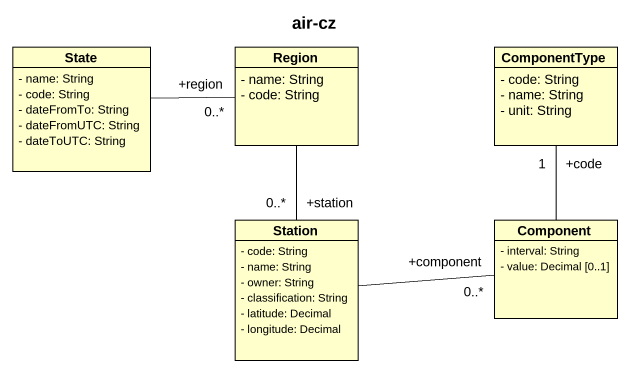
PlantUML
@startuml
title air-cz
hide circle
hide empty members
skinparam classAttributeIconSize 0
class "State" as State_ {
  - name: String
  - code: String
  - dateFromTo: String
  - dateFromUTC: String
  - dateToUTC: String
}
class Region {
  - name: String
  - code: String
}
class ComponentType {
  - code: String
  - name: String
  - unit: String
}
class Station {
  - code: String
  - name: String
  - owner: String
  - classification: String
  - latitude: Decimal
  - longitude: Decimal
}
class "Component" as Component_ {
  - interval: String
  - value: Decimal [0..1]
}
State_ -right- "+region\n0..*" Region
Region -- "+station\n0..*" Station
Station -right- "+component\n0..*" Component_
Component_ -up- "+code\n1" ComponentType
@enduml
